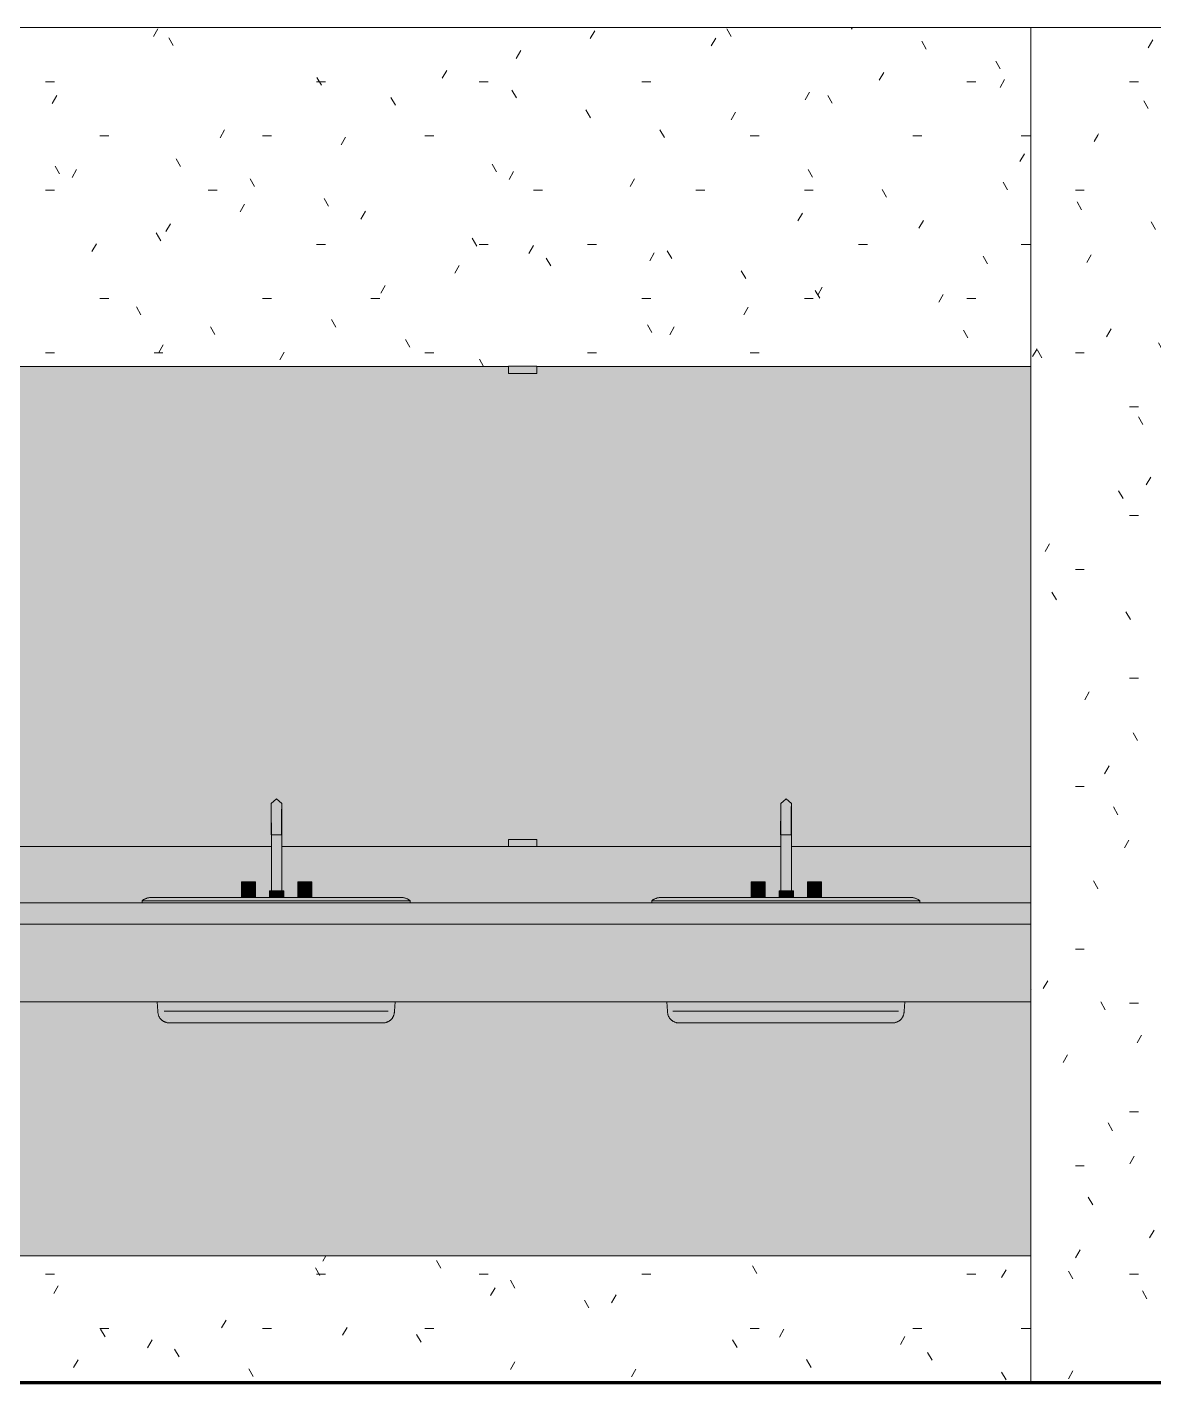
# Model space of a CAD drawing. Header units: inches. Extents: x -1667 to 6641, y -48 to 265.
# Drawn here: x 4192.8 to 4272.6, y 0 to 96 of the extents above; entities that cross this region are included whole.
import ezdxf

# ---------------------------------------------------------------- set-up
doc = ezdxf.new("R2010")
doc.units = ezdxf.units.IN
doc.header["$MEASUREMENT"] = 0
for name, color, linetype, lineweight in [('A-CLNG', 13, 'Continuous', 18), ('A-WALL-PATT', 111, 'Continuous', 18), ('C-TOPO', 7, 'Continuous', 9), ('I-WALL', 2, 'Continuous', 18), ('P-SANR-FIXT', 6, 'Continuous', 9), ('Q-CASE', 31, 'Continuous', 9), ('Q-SPCQ', 91, 'Continuous', 9)]:
    doc.layers.add(name, color=color, linetype=linetype, lineweight=lineweight)
pattern_1 = [(0, (3253.262, 0), (15.36, 3.84), [0.634, -10.886, 0.634, -10.886, -61.44]), (0, (3253.262, 0), (15.36, 3.84), [-23.04, 0.634, -22.406, 0.634, -10.886, -26.88]), (0, (3253.262, 0), (15.36, 3.84), [-57.6, 0.634, -7.046, 0.634, -18.566]), (120, (3259.022, 1.92), (-11.005538, 11.38215), [0.634, -10.886, 0.634, -10.886, -61.44]), (120, (3259.022, 1.92), (-11.005538, 11.38215), [-23.04, 0.634, -22.406, 0.634, -10.886, -26.88]), (120, (3259.022, 1.92), (-11.005538, 11.38215), [-57.6, 0.634, -7.046, 0.634, -18.566]), (240, (3260.942, 9.6), (-4.354462, -15.22215), [0.634, -10.886, 0.634, -10.886, -61.44]), (240, (3260.942, 9.6), (-4.354462, -15.22215), [-23.04, 0.634, -22.406, 0.634, -10.886, -26.88]), (240, (3260.942, 9.6), (-4.354462, -15.22215), [-57.6, 0.634, -7.046, 0.634, -18.566])]

# ---------------------------------------------------------------- blocks, each defined once
blk = doc.blocks.new('Open Source Metal Building_Exterior_rvt-15-WOMEN - NORTH ELEVATION')
at = {"layer": 'C-TOPO', "color": 10, "lineweight": 80}
blk.add_line((1113.61, 0), (765.36, 0), dxfattribs=at)
at = {"layer": 'C-TOPO'}
blk.add_line((765.36, 0), (1113.61, 0), dxfattribs=at)
blk = doc.blocks.new('Sink Vanity-Round - 19_ x 19_-598557-WOMEN - NORTH ELEVATION')
at = {"layer": 'P-SANR-FIXT'}
for points in [[(992.971, 38.812), (993.263, 38.812), (993.277, 41.369), (993.025, 41.258), (992.991, 41.234), (992.902, 40.996), (992.918, 40.25), (992.904, 39.757), (992.912, 39.373), (992.899, 38.812)], [(993.263, 38.812), (993.655, 38.812), (993.651, 39.757), (993.644, 40.131), (993.644, 40.297), (993.66, 40.507), (993.644, 41.019), (993.565, 41.234), (993.496, 41.276), (993.277, 41.369), (993.266, 40.206), (993.263, 39.006)], [(993.288, 34.857), (993.287, 38.812), (992.924, 38.812), (992.915, 34.857), (993.176, 34.857)], [(993.288, 34.857), (993.665, 34.857), (993.655, 38.812), (993.288, 38.812), (993.288, 36.005)], [(991.273, 34.375), (991.79, 34.38), (991.79, 35.5), (990.79, 35.5), (990.79, 34.377), (991.199, 34.375)], [(992.838, 34.375), (993.79, 34.375), (993.79, 34.857), (992.79, 34.857), (992.79, 34.375)], [(994.838, 34.375), (995.79, 34.384), (995.79, 35.5), (994.79, 35.5), (994.79, 34.375)], [(984.671, 34.156), (993.2, 34.156), (993.202, 34.375), (984.317, 34.374), (983.98, 34.283), (983.754, 34.156), (983.98, 34.156)], [(984.671, 34), (993.2, 34), (993.2, 34.156), (983.754, 34.156), (983.754, 34), (983.98, 34)], [(993.2, 34), (1002.754, 34), (1002.754, 34.156), (993.2, 34.156)], [(989.688, 26.334), (993.206, 26.334), (993.206, 27), (985.287, 27), (985.299, 26.334), (989.317, 26.334)], [(993.206, 26.334), (1001.202, 26.334), (1001.211, 27), (993.206, 27)], [(998.242, 25.5), (1000.588, 25.514), (1000.798, 25.562), (1000.833, 25.582), (1000.911, 25.649), (1001.019, 25.734), (1001.026, 25.745), (1001.093, 25.797), (1001.196, 25.994), (1001.206, 26.103), (1001.232, 26.189), (1001.202, 26.334), (993.206, 26.334), (993.211, 25.5), (998.002, 25.5)]]:
    blk.add_hatch(color=256, dxfattribs=at).paths.add_polyline_path(points, flags=0)
h = blk.add_hatch(color=256, dxfattribs=at)
h.paths.add_polyline_path([(993.202, 34.347), (993.203, 34.347), (993.921, 34.354)], flags=0)
h.paths.add_polyline_path([(1000.647, 34.156), (1002.754, 34.156), (1002.321, 34.347), (1002.077, 34.384), (1001.979, 34.378), (1000.92, 34.378), (996.348, 34.384), (993.202, 34.347), (993.201, 34.156), (999.363, 34.156)], flags=0)
h = blk.add_hatch(color=256, dxfattribs=at)
h.paths.add_polyline_path([(993.209, 25.556), (993.208, 25.556), (992.56, 25.566)], flags=0)
h.paths.add_polyline_path([(988.201, 25.5), (993.211, 25.5), (993.206, 26.334), (985.299, 26.334), (985.276, 26.21), (985.353, 25.866), (985.622, 25.613), (985.803, 25.542), (986.06, 25.5), (987.118, 25.5)], flags=0)
for p, q in [((993.263, 38.812), (992.9, 38.812)), ((992.915, 38.812), (992.915, 34.857)), ((993.631, 38.812), (993.263, 38.812)), ((993.665, 34.857), (993.665, 38.812)), ((990.79, 35.5), (990.79, 34.377)), ((990.79, 35.5), (991.79, 35.5)), ((991.79, 34.375), (991.79, 35.5)), ((991.79, 35.5), (991.79, 35.5)), ((992.79, 34.857), (992.79, 34.375)), ((992.79, 34.857), (993.79, 34.857)), ((993.79, 34.375), (993.79, 34.857)), ((993.79, 34.857), (993.79, 34.857)), ((994.79, 35.5), (994.79, 34.375)), ((994.79, 35.5), (995.79, 35.5)), ((995.79, 34.376), (995.79, 35.5)), ((995.79, 35.5), (995.79, 35.5)), ((983.754, 34.156), (983.754, 34)), ((983.754, 34.156), (993.2, 34.156)), ((993.204, 34.375), (991.273, 34.375)), ((993.2, 34.156), (1002.754, 34.156)), ((995.138, 34.375), (993.204, 34.375)), ((1002.754, 34), (1002.754, 34.156)), ((984.817, 27), (984.874, 26.334)), ((1001.634, 26.334), (1001.69, 27)), ((993.206, 26.334), (985.259, 26.334)), ((1001.248, 26.334), (993.206, 26.334))]:
    blk.add_line(p, q, dxfattribs=at)
at = {"layer": 'P-SANR-FIXT', "flags": 128}
for points in [[(993.277, 41.369), (992.906, 41.045), (992.902, 41.014), (992.901, 40.996), (992.901, 40.98), (992.9, 40.961), (992.9, 40.941), (992.899, 40.917), (992.899, 40.89), (992.898, 40.86), (992.898, 40.827), (992.897, 40.791), (992.897, 40.752), (992.896, 40.71), (992.896, 40.665), (992.896, 40.616), (992.895, 40.565), (992.895, 40.512), (992.894, 40.455), (992.894, 40.396), (992.894, 40.335), (992.893, 40.271), (992.893, 40.204), (992.893, 40.136), (992.892, 40.065), (992.892, 39.993), (992.892, 39.918), (992.892, 39.842), (992.891, 39.764), (992.891, 39.685), (992.891, 39.604), (992.891, 39.522), (992.891, 39.439), (992.89, 39.355), (992.89, 39.269), (992.89, 39.184), (992.89, 39.097), (992.89, 39.011), (992.89, 38.923), (992.89, 38.836), (992.89, 38.812)], [(993.277, 41.369), (993.649, 41.045), (993.653, 41.014), (993.654, 40.996), (993.654, 40.98), (993.655, 40.961), (993.655, 40.941), (993.656, 40.917), (993.656, 40.89), (993.657, 40.86), (993.657, 40.827), (993.658, 40.791), (993.658, 40.752), (993.659, 40.71), (993.659, 40.665), (993.659, 40.616), (993.66, 40.565), (993.66, 40.512), (993.661, 40.455), (993.661, 40.396), (993.661, 40.335), (993.662, 40.271), (993.662, 40.204), (993.662, 40.136), (993.663, 40.065), (993.663, 39.993), (993.663, 39.918), (993.663, 39.842), (993.664, 39.764), (993.664, 39.685), (993.664, 39.604), (993.664, 39.522), (993.664, 39.439), (993.665, 39.355), (993.665, 39.269), (993.665, 39.184), (993.665, 39.097), (993.665, 39.011), (993.665, 38.923), (993.665, 38.836), (993.665, 38.812)], [(992.904, 40.962), (992.905, 40.958), (992.905, 40.948), (992.905, 40.933), (992.906, 40.913), (992.906, 40.891), (992.907, 40.864), (992.907, 40.834), (992.908, 40.801), (992.908, 40.764), (992.908, 40.724), (992.909, 40.681), (992.909, 40.635), (992.91, 40.586), (992.91, 40.534), (992.91, 40.48), (992.911, 40.423), (992.911, 40.363), (992.912, 40.3), (992.912, 40.235), (992.912, 40.168), (992.913, 40.099), (992.913, 40.028), (992.913, 39.955), (992.913, 39.879), (992.914, 39.803), (992.914, 39.724), (992.914, 39.644), (992.914, 39.563), (992.914, 39.481), (992.914, 39.397), (992.915, 39.313), (992.915, 39.227), (992.915, 39.142), (992.915, 39.055), (992.915, 38.968), (992.915, 38.881), (992.915, 38.812)], [(993.651, 40.962), (993.65, 40.958), (993.65, 40.948), (993.65, 40.933), (993.649, 40.913), (993.649, 40.891), (993.648, 40.864), (993.648, 40.834), (993.647, 40.801), (993.647, 40.764), (993.647, 40.724), (993.646, 40.681), (993.646, 40.635), (993.645, 40.586), (993.645, 40.534), (993.645, 40.48), (993.644, 40.423), (993.644, 40.363), (993.643, 40.3), (993.643, 40.235), (993.643, 40.168), (993.642, 40.099), (993.642, 40.028), (993.642, 39.955), (993.642, 39.879), (993.641, 39.803), (993.641, 39.724), (993.641, 39.644), (993.641, 39.563), (993.641, 39.481), (993.641, 39.397), (993.64, 39.313), (993.64, 39.227), (993.64, 39.142), (993.64, 39.055), (993.64, 38.968), (993.64, 38.881), (993.64, 38.812)], [(983.754, 34.156), (983.789, 34.182), (983.825, 34.207), (983.863, 34.23), (983.901, 34.252), (983.94, 34.272), (983.98, 34.291), (984.02, 34.308), (984.061, 34.323), (984.103, 34.337), (984.145, 34.349), (984.188, 34.359), (984.231, 34.368), (984.274, 34.374), (984.318, 34.38), (984.362, 34.383), (984.405, 34.385), (984.424, 34.385)], [(993.203, 34.385), (992.85, 34.385), (992.498, 34.385), (992.147, 34.385), (991.797, 34.385), (991.45, 34.385), (991.106, 34.385), (990.765, 34.385), (990.429, 34.385), (990.096, 34.385), (989.769, 34.385), (989.447, 34.385), (989.132, 34.385), (988.823, 34.385), (988.521, 34.385), (988.227, 34.385), (987.941, 34.385), (987.663, 34.385), (987.394, 34.385), (987.135, 34.385), (986.885, 34.385), (986.645, 34.385), (986.417, 34.385), (986.199, 34.385), (985.992, 34.385), (985.797, 34.385), (985.614, 34.385), (985.443, 34.385), (985.284, 34.385), (985.139, 34.385), (985.006, 34.385), (984.887, 34.385), (984.781, 34.385), (984.688, 34.385), (984.609, 34.385), (984.544, 34.385), (984.493, 34.385), (984.456, 34.385), (984.433, 34.385), (984.424, 34.385), (984.424, 34.385)], [(984.424, 34.385), (984.431, 34.385), (984.452, 34.385), (984.488, 34.385), (984.537, 34.385), (984.6, 34.385), (984.677, 34.385), (984.768, 34.385), (984.872, 34.385), (984.99, 34.385), (985.121, 34.385), (985.265, 34.385), (985.422, 34.385), (985.591, 34.385), (985.773, 34.385), (985.966, 34.385), (986.172, 34.385), (986.388, 34.385), (986.616, 34.385), (986.854, 34.385), (987.102, 34.385), (987.36, 34.385), (987.628, 34.385), (987.905, 34.385), (988.19, 34.385), (988.483, 34.385), (988.784, 34.385), (989.092, 34.385), (989.407, 34.385), (989.728, 34.385), (990.054, 34.385), (990.386, 34.385), (990.722, 34.385), (990.79, 34.385)], [(991.789, 34.385), (992.102, 34.385), (992.453, 34.385), (992.79, 34.385)], [(1002.083, 34.385), (1002.076, 34.385), (1002.055, 34.385), (1002.02, 34.385), (1001.97, 34.385), (1001.907, 34.385), (1001.83, 34.385), (1001.739, 34.385), (1001.635, 34.385), (1001.517, 34.385), (1001.386, 34.385), (1001.242, 34.385), (1001.085, 34.385), (1000.916, 34.385), (1000.735, 34.385), (1000.541, 34.385), (1000.336, 34.385), (1000.119, 34.385), (999.892, 34.385), (999.654, 34.385), (999.405, 34.385), (999.147, 34.385), (998.879, 34.385), (998.603, 34.385), (998.318, 34.385), (998.024, 34.385), (997.723, 34.385), (997.415, 34.385), (997.101, 34.385), (996.78, 34.385), (996.453, 34.385), (996.121, 34.385), (995.785, 34.385), (995.445, 34.385), (995.101, 34.385), (994.754, 34.385), (994.405, 34.385), (994.054, 34.385), (993.702, 34.385), (993.349, 34.385), (993.203, 34.385)], [(993.789, 34.385), (994.009, 34.385), (994.36, 34.385), (994.71, 34.385), (994.79, 34.385)], [(995.789, 34.385), (996.079, 34.385), (996.411, 34.385), (996.738, 34.385), (997.06, 34.385), (997.375, 34.385), (997.684, 34.385), (997.986, 34.385), (998.281, 34.385), (998.567, 34.385), (998.845, 34.385), (999.113, 34.385), (999.373, 34.385), (999.622, 34.385), (999.862, 34.385), (1000.091, 34.385), (1000.309, 34.385), (1000.515, 34.385), (1000.71, 34.385), (1000.894, 34.385), (1001.064, 34.385), (1001.223, 34.385), (1001.369, 34.385), (1001.501, 34.385), (1001.621, 34.385), (1001.727, 34.385), (1001.819, 34.385), (1001.898, 34.385), (1001.963, 34.385), (1002.014, 34.385), (1002.051, 34.385), (1002.074, 34.385), (1002.083, 34.385), (1002.083, 34.385)], [(1002.083, 34.385), (1002.127, 34.384), (1002.171, 34.381), (1002.215, 34.377), (1002.258, 34.371), (1002.301, 34.363), (1002.344, 34.353), (1002.387, 34.342), (1002.429, 34.329), (1002.47, 34.314), (1002.511, 34.298), (1002.551, 34.28), (1002.59, 34.261), (1002.629, 34.24), (1002.666, 34.217), (1002.703, 34.193), (1002.739, 34.168), (1002.754, 34.156)], [(985.683, 25.5), (985.651, 25.501), (985.618, 25.503), (985.586, 25.506), (985.554, 25.51), (985.522, 25.516), (985.491, 25.523), (985.459, 25.532), (985.428, 25.541), (985.398, 25.552), (985.368, 25.564), (985.338, 25.577), (985.309, 25.591), (985.281, 25.607), (985.253, 25.624), (985.226, 25.641), (985.199, 25.66), (985.174, 25.68), (985.149, 25.701), (985.125, 25.723), (985.102, 25.746), (985.08, 25.769), (985.059, 25.794), (985.039, 25.819), (985.02, 25.845), (985.002, 25.872), (984.985, 25.9), (984.969, 25.928), (984.954, 25.957), (984.941, 25.986), (984.928, 26.016), (984.917, 26.047), (984.907, 26.078), (984.899, 26.109), (984.891, 26.14), (984.885, 26.172), (984.88, 26.204), (984.877, 26.236), (984.874, 26.269), (984.873, 26.301), (984.874, 26.333), (984.874, 26.334)], [(1001.634, 26.334), (1001.634, 26.302), (1001.633, 26.269), (1001.631, 26.237), (1001.627, 26.205), (1001.622, 26.173), (1001.616, 26.141), (1001.609, 26.109), (1001.6, 26.078), (1001.59, 26.047), (1001.579, 26.017), (1001.567, 25.987), (1001.553, 25.958), (1001.539, 25.929), (1001.523, 25.9), (1001.506, 25.873), (1001.488, 25.846), (1001.469, 25.82), (1001.449, 25.794), (1001.428, 25.77), (1001.406, 25.746), (1001.383, 25.723), (1001.359, 25.701), (1001.334, 25.681), (1001.308, 25.661), (1001.282, 25.642), (1001.255, 25.624), (1001.227, 25.607), (1001.199, 25.592), (1001.17, 25.577), (1001.14, 25.564), (1001.11, 25.552), (1001.08, 25.541), (1001.049, 25.532), (1001.017, 25.523), (1000.986, 25.516), (1000.954, 25.51), (1000.922, 25.506), (1000.89, 25.503), (1000.857, 25.501), (1000.825, 25.5), (1000.824, 25.5)], [(985.885, 25.5), (985.86, 25.5), (985.801, 25.5), (985.753, 25.5), (985.718, 25.5), (985.695, 25.5), (985.684, 25.5), (985.683, 25.5)], [(985.683, 25.5), (985.689, 25.5), (985.707, 25.5), (985.737, 25.5), (985.78, 25.5), (985.834, 25.5), (985.9, 25.5), (985.978, 25.5), (986.067, 25.5), (986.168, 25.5), (986.281, 25.5), (986.404, 25.5), (986.539, 25.5), (986.684, 25.5), (986.839, 25.5), (987.005, 25.5), (987.181, 25.5), (987.367, 25.5), (987.562, 25.5), (987.766, 25.5), (987.979, 25.5), (988.201, 25.5), (988.43, 25.5), (988.667, 25.5), (988.912, 25.5), (989.163, 25.5), (989.421, 25.5), (989.685, 25.5), (989.955, 25.5), (990.23, 25.5), (990.51, 25.5), (990.795, 25.5), (991.083, 25.5), (991.375, 25.5), (991.67, 25.5), (991.967, 25.5), (992.266, 25.5), (992.567, 25.5), (992.869, 25.5), (993.172, 25.5), (993.211, 25.5)], [(993.211, 25.5), (993.513, 25.5), (993.816, 25.5), (994.117, 25.5), (994.417, 25.5), (994.715, 25.5), (995.011, 25.5), (995.304, 25.5), (995.594, 25.5), (995.88, 25.5), (996.162, 25.5), (996.439, 25.5), (996.711, 25.5), (996.978, 25.5), (997.239, 25.5), (997.493, 25.5), (997.74, 25.5), (997.98, 25.5), (998.213, 25.5), (998.438, 25.5), (998.654, 25.5), (998.862, 25.5), (999.061, 25.5), (999.251, 25.5), (999.431, 25.5), (999.601, 25.5), (999.761, 25.5), (999.91, 25.5), (1000.049, 25.5), (1000.177, 25.5), (1000.294, 25.5), (1000.4, 25.5), (1000.494, 25.5), (1000.577, 25.5), (1000.648, 25.5), (1000.707, 25.5), (1000.754, 25.5), (1000.789, 25.5), (1000.812, 25.5), (1000.823, 25.5), (1000.824, 25.5)], [(1000.824, 25.5), (1000.818, 25.5), (1000.8, 25.5), (1000.77, 25.5), (1000.728, 25.5), (1000.673, 25.5), (1000.607, 25.5)]]:
    blk.add_lwpolyline(points, dxfattribs=at)
blk = doc.blocks.new('Sink Vanity-Round - 19_ x 19_-V41-WOMEN - NORTH ELEVATION')
at = {"layer": 'P-SANR-FIXT'}
for points in [[(956.859, 38.812), (957.152, 38.812), (957.166, 41.369), (956.935, 41.272), (956.88, 41.234), (956.791, 40.996), (956.807, 40.25), (956.793, 39.757), (956.8, 39.373), (956.788, 38.812)], [(957.152, 38.812), (957.544, 38.812), (957.542, 39.851), (957.533, 40.131), (957.533, 40.297), (957.549, 40.507), (957.533, 41.019), (957.453, 41.234), (957.376, 41.28), (957.166, 41.369), (957.154, 40.206), (957.152, 39.006)], [(957.176, 34.857), (957.176, 38.812), (956.813, 38.812), (956.804, 34.857), (957.065, 34.857)], [(957.176, 34.857), (957.554, 34.857), (957.544, 38.812), (957.176, 38.812), (957.176, 36.005)], [(955.162, 34.375), (955.679, 34.38), (955.679, 35.5), (954.679, 35.5), (954.679, 34.377), (955.065, 34.375)], [(956.727, 34.375), (957.679, 34.375), (957.679, 34.857), (956.679, 34.857), (956.679, 34.375)], [(958.772, 34.375), (959.679, 34.384), (959.679, 35.5), (958.679, 35.5), (958.679, 34.375), (958.727, 34.375)], [(949.681, 34.156), (957.088, 34.156), (957.091, 34.375), (948.206, 34.374), (947.869, 34.283), (947.642, 34.156), (948.56, 34.156)], [(955.825, 34), (957.088, 34), (957.088, 34.156), (947.642, 34.156), (947.642, 34), (954.976, 34)], [(963.023, 34), (966.642, 34), (966.642, 34.156), (957.088, 34.156), (957.088, 34), (961.267, 34)], [(953.104, 26.334), (957.095, 26.334), (957.094, 27), (949.224, 27), (949.221, 26.888), (949.23, 26.334), (952.391, 26.334)], [(961.82, 26.334), (965.046, 26.334), (965.045, 27), (957.094, 27), (957.095, 26.334), (961.267, 26.334)], [(962.13, 25.5), (964.462, 25.522), (964.68, 25.582), (964.753, 25.649), (964.822, 25.691), (964.85, 25.745), (964.963, 25.858), (965.013, 25.982), (965.028, 26.111), (965.064, 26.25), (965.046, 26.334), (957.095, 26.334), (957.099, 25.5), (961.267, 25.5)]]:
    blk.add_hatch(color=256, dxfattribs=at).paths.add_polyline_path(points, flags=0)
h = blk.add_hatch(color=256, dxfattribs=at)
h.paths.add_polyline_path([(957.091, 34.347), (957.092, 34.347), (958.234, 34.358)], flags=0)
h.paths.add_polyline_path([(957.088, 34.156), (966.642, 34.156), (966.209, 34.347), (965.966, 34.384), (965.867, 34.378), (964.809, 34.378), (959.906, 34.382), (957.091, 34.347), (957.089, 34.232)], flags=0)
h = blk.add_hatch(color=256, dxfattribs=at)
h.paths.add_polyline_path([(957.098, 25.556), (957.097, 25.556), (956.505, 25.565)], flags=0)
h.paths.add_polyline_path([(955.289, 25.5), (957.099, 25.5), (957.095, 26.334), (949.23, 26.334), (949.22, 26.25), (949.322, 25.848), (949.641, 25.58), (949.903, 25.513), (950.049, 25.5), (954.464, 25.5)], flags=0)
for p, q in [((957.152, 38.812), (956.789, 38.812)), ((956.804, 38.812), (956.804, 34.857)), ((957.52, 38.812), (957.152, 38.812)), ((957.554, 34.857), (957.554, 38.812)), ((954.679, 35.5), (954.679, 34.377)), ((954.679, 35.5), (955.679, 35.5)), ((955.679, 34.375), (955.679, 35.5)), ((955.679, 35.5), (955.679, 35.5)), ((956.679, 34.857), (956.679, 34.375)), ((956.679, 34.857), (957.679, 34.857)), ((957.679, 34.375), (957.679, 34.857)), ((957.679, 34.857), (957.679, 34.857)), ((958.679, 35.5), (958.679, 34.375)), ((958.679, 35.5), (959.679, 35.5)), ((959.679, 34.376), (959.679, 35.5)), ((959.679, 35.5), (959.679, 35.5)), ((947.642, 34.156), (947.642, 34)), ((947.642, 34.156), (957.088, 34.156)), ((957.093, 34.375), (955.162, 34.375)), ((957.088, 34.156), (966.642, 34.156)), ((959.026, 34.375), (957.093, 34.375)), ((966.642, 34), (966.642, 34.156)), ((948.706, 27), (948.762, 26.334)), ((965.522, 26.334), (965.579, 27)), ((957.095, 26.334), (949.204, 26.334)), ((965.08, 26.334), (957.095, 26.334))]:
    blk.add_line(p, q, dxfattribs=at)
at = {"layer": 'P-SANR-FIXT', "flags": 128}
for points in [[(957.166, 41.369), (956.794, 41.045), (956.791, 41.014), (956.79, 40.996), (956.789, 40.98), (956.789, 40.961), (956.788, 40.941), (956.788, 40.917), (956.787, 40.89), (956.787, 40.86), (956.786, 40.827), (956.786, 40.791), (956.785, 40.752), (956.785, 40.71), (956.785, 40.665), (956.784, 40.616), (956.784, 40.565), (956.783, 40.512), (956.783, 40.455), (956.783, 40.396), (956.782, 40.335), (956.782, 40.271), (956.782, 40.204), (956.781, 40.136), (956.781, 40.065), (956.781, 39.993), (956.78, 39.918), (956.78, 39.842), (956.78, 39.764), (956.78, 39.685), (956.78, 39.604), (956.779, 39.522), (956.779, 39.439), (956.779, 39.355), (956.779, 39.269), (956.779, 39.184), (956.779, 39.097), (956.779, 39.011), (956.779, 38.923), (956.779, 38.836), (956.779, 38.812)], [(957.166, 41.369), (957.538, 41.045), (957.541, 41.014), (957.542, 40.996), (957.543, 40.98), (957.543, 40.961), (957.544, 40.941), (957.545, 40.917), (957.545, 40.89), (957.545, 40.86), (957.546, 40.827), (957.546, 40.791), (957.547, 40.752), (957.547, 40.71), (957.548, 40.665), (957.548, 40.616), (957.549, 40.565), (957.549, 40.512), (957.549, 40.455), (957.55, 40.396), (957.55, 40.335), (957.55, 40.271), (957.551, 40.204), (957.551, 40.136), (957.551, 40.065), (957.552, 39.993), (957.552, 39.918), (957.552, 39.842), (957.552, 39.764), (957.553, 39.685), (957.553, 39.604), (957.553, 39.522), (957.553, 39.439), (957.553, 39.355), (957.553, 39.269), (957.553, 39.184), (957.553, 39.097), (957.554, 39.011), (957.554, 38.923), (957.554, 38.836), (957.554, 38.812)], [(956.793, 40.962), (956.793, 40.958), (956.794, 40.948), (956.794, 40.933), (956.794, 40.913), (956.795, 40.891), (956.795, 40.864), (956.796, 40.834), (956.796, 40.801), (956.797, 40.764), (956.797, 40.724), (956.798, 40.681), (956.798, 40.635), (956.798, 40.586), (956.799, 40.534), (956.799, 40.48), (956.8, 40.423), (956.8, 40.363), (956.8, 40.3), (956.801, 40.235), (956.801, 40.168), (956.801, 40.099), (956.801, 40.028), (956.802, 39.955), (956.802, 39.879), (956.802, 39.803), (956.802, 39.724), (956.803, 39.644), (956.803, 39.563), (956.803, 39.481), (956.803, 39.397), (956.803, 39.313), (956.803, 39.227), (956.803, 39.142), (956.803, 39.055), (956.804, 38.968), (956.804, 38.881), (956.804, 38.812)], [(957.539, 40.962), (957.539, 40.958), (957.539, 40.948), (957.538, 40.933), (957.538, 40.913), (957.537, 40.891), (957.537, 40.864), (957.537, 40.834), (957.536, 40.801), (957.536, 40.764), (957.535, 40.724), (957.535, 40.681), (957.534, 40.635), (957.534, 40.586), (957.534, 40.534), (957.533, 40.48), (957.533, 40.423), (957.532, 40.363), (957.532, 40.3), (957.532, 40.235), (957.531, 40.168), (957.531, 40.099), (957.531, 40.028), (957.531, 39.955), (957.53, 39.879), (957.53, 39.803), (957.53, 39.724), (957.53, 39.644), (957.53, 39.563), (957.529, 39.481), (957.529, 39.397), (957.529, 39.313), (957.529, 39.227), (957.529, 39.142), (957.529, 39.055), (957.529, 38.968), (957.529, 38.881), (957.529, 38.812)], [(947.642, 34.156), (947.678, 34.182), (947.714, 34.207), (947.751, 34.23), (947.789, 34.252), (947.828, 34.272), (947.868, 34.291), (947.909, 34.308), (947.95, 34.323), (947.992, 34.337), (948.034, 34.349), (948.076, 34.359), (948.12, 34.368), (948.163, 34.374), (948.206, 34.38), (948.25, 34.383), (948.294, 34.385), (948.313, 34.385)], [(957.092, 34.385), (956.739, 34.385), (956.387, 34.385), (956.036, 34.385), (955.686, 34.385), (955.339, 34.385), (954.995, 34.385), (954.654, 34.385), (954.317, 34.385), (953.985, 34.385), (953.658, 34.385), (953.336, 34.385), (953.021, 34.385), (952.712, 34.385), (952.41, 34.385), (952.115, 34.385), (951.829, 34.385), (951.551, 34.385), (951.283, 34.385), (951.023, 34.385), (950.774, 34.385), (950.534, 34.385), (950.305, 34.385), (950.087, 34.385), (949.881, 34.385), (949.686, 34.385), (949.502, 34.385), (949.332, 34.385), (949.173, 34.385), (949.027, 34.385), (948.895, 34.385), (948.775, 34.385), (948.669, 34.385), (948.577, 34.385), (948.498, 34.385), (948.433, 34.385), (948.382, 34.385), (948.345, 34.385), (948.322, 34.385), (948.313, 34.385), (948.313, 34.385)], [(948.313, 34.385), (948.32, 34.385), (948.341, 34.385), (948.376, 34.385), (948.426, 34.385), (948.489, 34.385), (948.566, 34.385), (948.657, 34.385), (948.761, 34.385), (948.879, 34.385), (949.01, 34.385), (949.154, 34.385), (949.311, 34.385), (949.48, 34.385), (949.661, 34.385), (949.855, 34.385), (950.06, 34.385), (950.277, 34.385), (950.504, 34.385), (950.742, 34.385), (950.991, 34.385), (951.249, 34.385), (951.517, 34.385), (951.793, 34.385), (952.078, 34.385), (952.372, 34.385), (952.673, 34.385), (952.981, 34.385), (953.295, 34.385), (953.616, 34.385), (953.943, 34.385), (954.275, 34.385), (954.611, 34.385), (954.679, 34.385)], [(955.678, 34.385), (955.991, 34.385), (956.342, 34.385), (956.679, 34.385)], [(965.972, 34.385), (965.965, 34.385), (965.944, 34.385), (965.908, 34.385), (965.859, 34.385), (965.796, 34.385), (965.719, 34.385), (965.628, 34.385), (965.524, 34.385), (965.406, 34.385), (965.275, 34.385), (965.131, 34.385), (964.974, 34.385), (964.805, 34.385), (964.623, 34.385), (964.43, 34.385), (964.224, 34.385), (964.008, 34.385), (963.78, 34.385), (963.542, 34.385), (963.294, 34.385), (963.036, 34.385), (962.768, 34.385), (962.491, 34.385), (962.206, 34.385), (961.913, 34.385), (961.612, 34.385), (961.304, 34.385), (960.989, 34.385), (960.668, 34.385), (960.342, 34.385), (960.01, 34.385), (959.674, 34.385), (959.334, 34.385), (958.99, 34.385), (958.643, 34.385), (958.294, 34.385), (957.943, 34.385), (957.591, 34.385), (957.238, 34.385), (957.092, 34.385)], [(957.678, 34.385), (957.898, 34.385), (958.249, 34.385), (958.599, 34.385), (958.679, 34.385)], [(959.678, 34.385), (959.967, 34.385), (960.3, 34.385), (960.627, 34.385), (960.949, 34.385), (961.264, 34.385), (961.573, 34.385), (961.875, 34.385), (962.169, 34.385), (962.455, 34.385), (962.733, 34.385), (963.002, 34.385), (963.261, 34.385), (963.511, 34.385), (963.751, 34.385), (963.979, 34.385), (964.197, 34.385), (964.404, 34.385), (964.599, 34.385), (964.782, 34.385), (964.953, 34.385), (965.112, 34.385), (965.257, 34.385), (965.39, 34.385), (965.509, 34.385), (965.615, 34.385), (965.708, 34.385), (965.787, 34.385), (965.852, 34.385), (965.903, 34.385), (965.94, 34.385), (965.963, 34.385), (965.972, 34.385), (965.972, 34.385)], [(965.972, 34.385), (966.016, 34.384), (966.06, 34.381), (966.103, 34.377), (966.147, 34.371), (966.19, 34.363), (966.233, 34.353), (966.275, 34.342), (966.317, 34.329), (966.359, 34.314), (966.399, 34.298), (966.439, 34.28), (966.479, 34.261), (966.517, 34.24), (966.555, 34.217), (966.592, 34.193), (966.627, 34.168), (966.642, 34.156)], [(949.572, 25.5), (949.539, 25.501), (949.507, 25.503), (949.475, 25.506), (949.443, 25.51), (949.411, 25.516), (949.379, 25.523), (949.348, 25.532), (949.317, 25.541), (949.286, 25.552), (949.256, 25.564), (949.227, 25.577), (949.198, 25.591), (949.169, 25.607), (949.142, 25.624), (949.115, 25.641), (949.088, 25.66), (949.063, 25.68), (949.038, 25.701), (949.014, 25.723), (948.991, 25.746), (948.969, 25.769), (948.948, 25.794), (948.928, 25.819), (948.908, 25.845), (948.89, 25.872), (948.873, 25.9), (948.858, 25.928), (948.843, 25.957), (948.829, 25.986), (948.817, 26.016), (948.806, 26.047), (948.796, 26.078), (948.787, 26.109), (948.78, 26.14), (948.774, 26.172), (948.769, 26.204), (948.765, 26.236), (948.763, 26.269), (948.762, 26.301), (948.762, 26.333), (948.762, 26.334)], [(965.522, 26.334), (965.523, 26.302), (965.522, 26.269), (965.519, 26.237), (965.516, 26.205), (965.511, 26.173), (965.505, 26.141), (965.497, 26.109), (965.489, 26.078), (965.479, 26.047), (965.468, 26.017), (965.456, 25.987), (965.442, 25.958), (965.427, 25.929), (965.412, 25.9), (965.395, 25.873), (965.377, 25.846), (965.358, 25.82), (965.337, 25.794), (965.316, 25.77), (965.294, 25.746), (965.271, 25.723), (965.247, 25.701), (965.223, 25.681), (965.197, 25.661), (965.171, 25.642), (965.144, 25.624), (965.116, 25.607), (965.087, 25.592), (965.058, 25.577), (965.029, 25.564), (964.999, 25.552), (964.968, 25.541), (964.937, 25.532), (964.906, 25.523), (964.875, 25.516), (964.843, 25.51), (964.811, 25.506), (964.778, 25.503), (964.746, 25.501), (964.714, 25.5), (964.713, 25.5)], [(949.748, 25.5), (949.689, 25.5), (949.642, 25.5), (949.607, 25.5), (949.584, 25.5), (949.573, 25.5), (949.572, 25.5)], [(949.572, 25.5), (949.578, 25.5), (949.596, 25.5), (949.626, 25.5), (949.668, 25.5), (949.723, 25.5), (949.789, 25.5), (949.867, 25.5), (949.956, 25.5), (950.057, 25.5), (950.169, 25.5), (950.293, 25.5), (950.427, 25.5), (950.572, 25.5), (950.728, 25.5), (950.894, 25.5), (951.07, 25.5), (951.256, 25.5), (951.451, 25.5), (951.655, 25.5), (951.868, 25.5), (952.089, 25.5), (952.319, 25.5), (952.556, 25.5), (952.8, 25.5), (953.052, 25.5), (953.31, 25.5), (953.574, 25.5), (953.844, 25.5), (954.119, 25.5), (954.399, 25.5), (954.683, 25.5), (954.972, 25.5), (955.263, 25.5), (955.558, 25.5), (955.856, 25.5), (956.155, 25.5), (956.456, 25.5), (956.758, 25.5), (957.061, 25.5), (957.099, 25.5)], [(957.099, 25.5), (957.402, 25.5), (957.704, 25.5), (958.006, 25.5), (958.306, 25.5), (958.604, 25.5), (958.9, 25.5), (959.193, 25.5), (959.483, 25.5), (959.769, 25.5), (960.051, 25.5), (960.328, 25.5), (960.6, 25.5), (960.867, 25.5), (961.127, 25.5), (961.381, 25.5), (961.629, 25.5), (961.869, 25.5), (962.102, 25.5), (962.327, 25.5), (962.543, 25.5), (962.751, 25.5), (962.95, 25.5), (963.139, 25.5), (963.319, 25.5), (963.489, 25.5), (963.649, 25.5), (963.799, 25.5), (963.938, 25.5), (964.066, 25.5), (964.183, 25.5), (964.288, 25.5), (964.383, 25.5), (964.465, 25.5), (964.536, 25.5), (964.595, 25.5), (964.643, 25.5), (964.678, 25.5), (964.701, 25.5), (964.712, 25.5), (964.713, 25.5)], [(964.713, 25.5), (964.707, 25.5), (964.689, 25.5), (964.659, 25.5), (964.616, 25.5), (964.562, 25.5), (964.523, 25.5)]]:
    blk.add_lwpolyline(points, dxfattribs=at)
blk = doc.blocks.new('Bradley-Washroom_Accessories-Mirrors-747_Standard - 60_ x 36_ _ BradEX 2-663032-WOMEN - NORTH ELEVATION')
at = {"layer": 'Q-SPCQ'}
for points in [[(903.61, 71.5), (903.61, 72.031), (901.61, 72.031), (901.61, 71.5)], [(973.61, 71.5), (975.61, 71.5), (975.61, 72.031), (973.61, 72.031)], [(939.498, 38), (956.811, 38), (956.804, 38.812), (956.788, 38.812), (956.79, 39.851), (956.8, 40.131), (956.795, 40.327), (956.789, 40.507), (956.793, 40.908), (956.794, 41.007), (956.88, 41.234), (956.966, 41.293), (957.185, 41.361), (957.453, 41.234), (957.544, 40.943), (957.533, 40.297), (957.525, 40.25), (957.542, 39.851), (957.532, 39.373), (957.554, 38), (973.61, 38), (973.61, 38.5), (975.61, 38.5), (975.61, 38), (992.922, 38), (992.915, 38.812), (992.899, 38.812), (992.902, 39.851), (992.911, 40.131), (992.907, 40.327), (992.9, 40.507), (992.904, 40.908), (992.906, 41.007), (992.991, 41.234), (993.077, 41.293), (993.277, 41.369), (993.565, 41.234), (993.655, 40.943), (993.644, 40.297), (993.637, 40.25), (993.651, 39.757), (993.643, 39.373), (993.665, 38), (1010.61, 38), (1010.61, 72), (975.61, 72), (975.61, 71.5), (973.61, 71.5), (973.61, 72), (903.61, 72), (903.61, 71.5), (901.61, 71.5), (901.61, 72), (867.013, 72), (867.013, 38), (884.735, 38), (884.728, 38.812), (884.712, 38.812), (884.714, 39.851), (884.724, 40.131), (884.719, 40.327), (884.713, 40.507), (884.717, 40.908), (884.718, 41.007), (884.804, 41.234), (884.89, 41.293), (885.09, 41.369), (885.377, 41.234), (885.468, 40.943), (885.457, 40.297), (885.45, 40.25), (885.464, 39.757), (885.456, 39.373), (885.478, 38), (901.61, 38), (901.61, 38.5), (903.61, 38.5), (903.61, 38), (920.735, 38), (920.728, 38.812), (920.712, 38.812), (920.715, 39.851), (920.724, 40.131), (920.72, 40.327), (920.713, 40.507), (920.717, 40.908), (920.719, 41.007), (920.805, 41.234), (920.89, 41.293), (921.091, 41.369), (921.378, 41.234), (921.468, 40.943), (921.457, 40.297), (921.45, 40.25), (921.464, 39.757), (921.456, 39.373), (921.478, 38), (928.614, 38)], [(903.61, 38), (903.61, 38.5), (901.61, 38.5), (901.61, 38)], [(975.61, 38), (975.61, 38.5), (973.61, 38.5), (973.61, 38)]]:
    blk.add_hatch(color=256, dxfattribs=at).paths.add_polyline_path(points, flags=0)
for p, q in [((901.61, 71.5), (901.61, 72.031)), ((901.61, 72.031), (903.61, 72.031)), ((903.61, 72.031), (903.61, 71.5)), ((973.61, 71.5), (973.61, 72.031)), ((973.61, 72.031), (975.61, 72.031)), ((975.61, 72.031), (975.61, 71.5)), ((901.61, 72), (867.013, 72)), ((901.61, 71.5), (903.61, 71.5)), ((973.61, 72), (903.61, 72)), ((973.61, 71.5), (975.61, 71.5)), ((1010.61, 72), (975.61, 72)), ((901.61, 38), (901.61, 38.5)), ((901.61, 38.5), (903.61, 38.5)), ((903.61, 38.5), (903.61, 38)), ((973.61, 38), (973.61, 38.5)), ((973.61, 38.5), (975.61, 38.5)), ((975.61, 38.5), (975.61, 38))]:
    blk.add_line(p, q, dxfattribs=at)
blk = doc.blocks.new('Counter Top1 - 24_ Depth-699709-WOMEN - NORTH ELEVATION')
at = {"layer": 'Q-CASE'}
h = blk.add_hatch(color=256, dxfattribs=at)
h.paths.add_polyline_path([(939.498, 34), (947.642, 34), (947.642, 34.156), (947.981, 34.324), (948.257, 34.375), (949.493, 34.381), (953.613, 34.382), (954.679, 34.385), (954.679, 35.5), (955.679, 35.5), (955.679, 34.375), (956.679, 34.375), (956.679, 34.857), (956.804, 34.857), (956.804, 38), (921.471, 38), (921.478, 34.857), (921.603, 34.857), (921.603, 34.375), (922.603, 34.375), (922.603, 35.5), (923.603, 35.5), (923.603, 34.38), (925.892, 34.376), (929.181, 34.38), (929.991, 34.374), (930.134, 34.347), (930.567, 34.156), (930.567, 34), (931.036, 34)], flags=0)
h.paths.add_polyline_path([(1010.61, 34), (1010.61, 38), (993.658, 38), (993.665, 34.857), (993.79, 34.857), (993.79, 34.375), (994.79, 34.375), (994.79, 35.5), (995.79, 35.5), (995.79, 34.38), (997.228, 34.38), (1001.368, 34.38), (1002.178, 34.374), (1002.321, 34.347), (1002.754, 34.156), (1002.754, 34), (1004.805, 34)], flags=0)
h.paths.add_polyline_path([(874.191, 34), (875.567, 34), (875.567, 34.156), (875.905, 34.324), (876.181, 34.375), (877.417, 34.381), (881.537, 34.382), (882.603, 34.385), (882.603, 35.5), (883.603, 35.5), (883.603, 34.375), (884.603, 34.375), (884.603, 34.857), (884.728, 34.857), (884.728, 38), (867.013, 38), (867.013, 34)], flags=0)
h.paths.add_polyline_path([(895.036, 34), (911.567, 34), (911.567, 34.156), (911.905, 34.324), (912.204, 34.375), (913.418, 34.381), (917.537, 34.382), (918.603, 34.385), (918.603, 35.5), (919.603, 35.5), (919.603, 34.375), (920.603, 34.375), (920.603, 34.857), (920.728, 34.857), (920.728, 38), (885.471, 38), (885.478, 34.857), (885.603, 34.857), (885.603, 34.375), (886.603, 34.375), (886.603, 35.5), (887.603, 35.5), (887.603, 34.38), (889.041, 34.38), (893.181, 34.38), (893.991, 34.374), (894.133, 34.347), (894.566, 34.156), (894.566, 34)], flags=0)
h.paths.add_polyline_path([(966.642, 34), (983.754, 34), (983.754, 34.156), (984.092, 34.324), (984.368, 34.375), (985.757, 34.38), (989.724, 34.382), (990.79, 34.385), (990.79, 35.5), (991.79, 35.5), (991.79, 34.375), (992.79, 34.375), (992.79, 34.857), (992.915, 34.857), (992.915, 38), (957.546, 38), (957.554, 34.857), (957.679, 34.857), (957.679, 34.375), (958.679, 34.375), (958.679, 35.5), (959.679, 35.5), (959.679, 34.38), (961.267, 34.379), (965.257, 34.38), (966.067, 34.374), (966.209, 34.347), (966.642, 34.156), (966.642, 34.102)], flags=0)
blk.add_hatch(color=256, dxfattribs=at).paths.add_polyline_path([(939.498, 32.5), (1010.61, 32.5), (1010.61, 34), (867.013, 34), (867.013, 32.5), (928.614, 32.5)], flags=0)
for p, q in [((867.013, 38), (884.735, 38)), ((885.47, 38), (920.735, 38)), ((921.47, 38), (956.811, 38)), ((957.546, 38), (992.922, 38)), ((993.657, 38), (1010.61, 38)), ((867.013, 34), (1010.61, 34)), ((1010.61, 32.5), (867.013, 32.5))]:
    blk.add_line(p, q, dxfattribs=at)
blk = doc.blocks.new('KNEE PROTECTOR2 - KNEE PROTECTOR-701193-WOMEN - NORTH ELEVATION')
at = {"layer": 'Q-CASE'}
for points in [[(944.94, 27), (1010.61, 27), (1010.61, 32.5), (867.013, 32.5), (867.013, 27), (939.498, 27)], [(867.013, 9), (1010.61, 9), (1010.61, 27), (1001.211, 27), (1001.205, 26.321), (1001.232, 26.189), (1001.093, 25.797), (1000.739, 25.547), (1000.504, 25.506), (1000.282, 25.5), (985.906, 25.522), (985.714, 25.571), (985.611, 25.623), (985.35, 25.874), (985.302, 26.114), (985.276, 26.21), (985.298, 26.386), (985.274, 27), (965.055, 27), (965.022, 26.087), (964.943, 25.817), (964.842, 25.734), (964.822, 25.691), (964.611, 25.56), (964.38, 25.509), (964.206, 25.5), (949.903, 25.513), (949.641, 25.58), (949.526, 25.652), (949.302, 25.913), (949.258, 26.114), (949.216, 26.261), (949.23, 26.364), (949.219, 27), (929.039, 27), (929.041, 26.284), (929.064, 26.173), (928.951, 25.858), (928.885, 25.764), (928.567, 25.545), (928.38, 25.51), (928.13, 25.5), (913.705, 25.522), (913.515, 25.568), (913.415, 25.615), (913.139, 25.882), (913.094, 26.114), (913.072, 26.193), (913.097, 26.393), (913.068, 27), (893.028, 27), (893.036, 26.25), (893.045, 26.171), (892.939, 25.858), (892.9, 25.789), (892.553, 25.546), (892.317, 25.506), (892.13, 25.5), (877.749, 25.517), (877.524, 25.57), (877.424, 25.619), (877.157, 25.873), (877.11, 26.114), (877.092, 26.25), (877.107, 26.388), (877.082, 27), (867.013, 27), (867.013, 23.998)]]:
    blk.add_hatch(color=256, dxfattribs=at).paths.add_polyline_path(points, flags=0)
for p, q in [((867.013, 27), (1010.61, 27)), ((1010.61, 9), (867.013, 9))]:
    blk.add_line(p, q, dxfattribs=at)

msp = doc.modelspace()

# ---------------------------------------------------------------- hatches: boundary and pattern name
at = {"layer": 'A-CLNG'}
msp.add_hatch(color=256, dxfattribs=at).paths.add_polyline_path([(4279.836, 96), (4366.871, 96), (4366.871, 96.037), (4018.621, 96.037), (4018.621, 96), (4192.76, 96)], flags=0)
at = {"layer": 'A-WALL-PATT', "lineweight": 9}
h = msp.add_hatch(dxfattribs=at)
h.set_pattern_fill('FP_29', color=256, style=0, pattern_type=2)
h.set_pattern_definition(pattern_1)
h.paths.add_polyline_path([(4236.298, 0), (4263.871, 0), (4263.871, 9), (4120.275, 9), (4120.275, 0), (4192.76, 0)], flags=0)
h.paths.add_polyline_path([(4192.76, 72), (4226.871, 72), (4226.871, 72.031), (4228.871, 72.031), (4228.871, 72), (4263.871, 72), (4263.871, 96), (4120.275, 96), (4120.275, 72), (4154.871, 72), (4154.871, 72.031), (4156.871, 72.031), (4156.871, 72)], flags=0)
h = msp.add_hatch(dxfattribs=at)
h.set_pattern_fill('FP_29', color=256, style=0, pattern_type=2)
h.set_pattern_definition(pattern_1)
h.paths.add_polyline_path([(4263.871, 0), (4268.621, 0), (4268.621, 96), (4263.871, 96), (4263.871, 23.998)], flags=0)
h = msp.add_hatch(dxfattribs=at)
h.set_pattern_fill('FP_29', color=256, style=0, pattern_type=2)
h.set_pattern_definition(pattern_1)
h.paths.add_polyline_path([(4274.34, 63.163), (4274.417, 63.239), (4288.013, 63.239), (4288.09, 63.163), (4288.09, 5.962), (4288.052, 5.896), (4288.013, 5.886), (4274.417, 5.886), (4274.34, 5.962), (4274.34, 54.788)], flags=0)
h.paths.add_polyline_path([(4366.871, 0), (4366.871, 96), (4268.621, 96), (4268.621, 0), (4323.374, 0)], flags=0)
h.paths.add_polyline_path([(4301.605, 35.125), (4295.433, 35.146), (4295.35, 35.2), (4295.286, 35.31), (4295.278, 36.005), (4295.286, 47.815), (4295.351, 47.927), (4295.463, 47.991), (4295.528, 48), (4307.059, 47.979), (4307.143, 47.925), (4307.207, 47.815), (4307.215, 47.212), (4307.207, 35.31), (4307.142, 35.198), (4307.03, 35.134), (4306.965, 35.125)], flags=0)

# ---------------------------------------------------------------- linework, layer by layer
at = {"layer": 'A-CLNG'}
msp.add_line((4018.621, 96), (4366.871, 96), dxfattribs=at)
at = {"layer": 'I-WALL'}
msp.add_line((4263.871, 0), (4263.871, 96), dxfattribs=at)

# ---------------------------------------------------------------- block references
at = {"layer": 'P-SANR-FIXT'}
for name in ['Sink Vanity-Round - 19_ x 19_-V41-WOMEN - NORTH ELEVATION', 'Sink Vanity-Round - 19_ x 19_-598557-WOMEN - NORTH ELEVATION']:
    msp.add_blockref(name, (3253.262, 0), dxfattribs=at)
at = {"layer": 'Q-CASE'}
for name in ['Counter Top1 - 24_ Depth-699709-WOMEN - NORTH ELEVATION', 'KNEE PROTECTOR2 - KNEE PROTECTOR-701193-WOMEN - NORTH ELEVATION']:
    msp.add_blockref(name, (3253.262, 0), dxfattribs=at)
at = {"layer": 'Q-SPCQ'}
msp.add_blockref('Bradley-Washroom_Accessories-Mirrors-747_Standard - 60_ x 36_ _ BradEX 2-663032-WOMEN - NORTH ELEVATION', (3253.262, 0), dxfattribs=at)

# ---------------------------------------------------------------- next in the draw order: block references
at = {"color": 90, "lineweight": 5}
msp.add_blockref('Open Source Metal Building_Exterior_rvt-15-WOMEN - NORTH ELEVATION', (3253.262, 0), dxfattribs=at)

doc.saveas('drawing.dxf')
